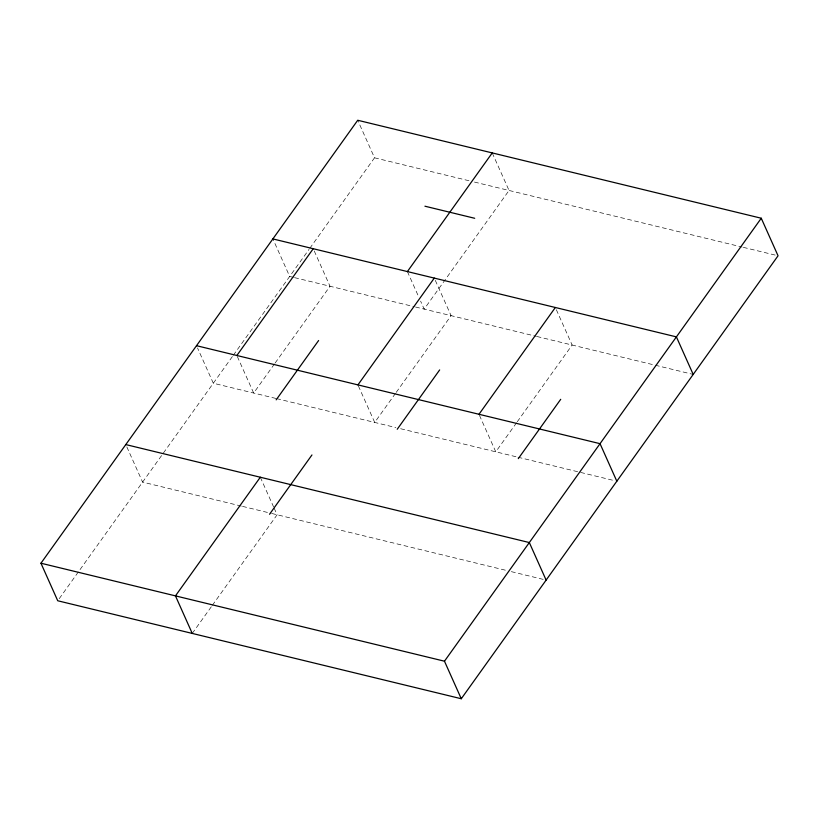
<?xml version="1.0" encoding="UTF-8"?>
<svg xmlns="http://www.w3.org/2000/svg" width="819" height="819" viewBox="0 0 819 819"><rect width="100%" height="100%" fill="white"/><g stroke="black" fill="none" stroke-linecap="round" stroke-linejoin="round"><path stroke-width="0.61" stroke-dasharray="4.09 3.07" d="M59.234 598.679L232.586 356.285M233.323 355.251L309.029 249.396M309.777 248.352L374.529 157.801L357.729 120.26M274.416 364.005L253.665 393.038L236.865 355.497M275.164 362.971L330.026 286.251L314.25 250.983M192.25 633.425L211.609 606.357M212.346 605.323L277.109 514.772L274.048 507.944M395.475 393.396L374.713 422.43L357.923 384.889M396.222 392.362L451.085 315.643L434.285 278.102M516.533 422.799L495.771 451.822L478.982 414.281M517.27 421.754L572.143 345.034L555.855 308.63M374.529 157.801L469.543 180.876M474.488 182.074L742.096 247.051M743.335 247.348L775.573 255.18M293.376 277.354L289.68 276.453L272.881 238.913M294.564 277.641L414.312 306.716M415.54 307.012L536.322 336.343M536.998 336.507L693.202 374.426M275.89 398.433L213.309 383.241L197.533 347.973M276.627 398.618L395.823 427.559M400.655 428.726L517.506 457.094M518.007 457.217L614.363 480.62M241.318 506.081L142.598 482.115L125.798 444.574M242.557 506.388L270.935 513.278M271.724 513.462L506.449 570.454M511.353 571.652L546.119 580.087M492.239 152.918L509.039 190.469L424.181 309.111L420.618 301.146M407.391 271.57L418.581 296.601M260.309 477.231L273.546 506.807"/><path stroke-width="1.23" d="M40.95 563.216L357.729 120.26L761.26 218.233L778.05 255.784L461.271 698.74L57.739 600.767L40.95 563.216L444.471 661.199L461.271 698.74M236.865 355.497L313.237 248.71M276.177 399.846L318.611 340.53M260.309 477.231L175.461 595.874L192.25 633.425M407.391 271.57L492.239 152.918M357.923 384.889L434.285 278.102M269.533 514.281L311.957 454.954M397.235 429.248L439.66 369.922M478.982 414.281L555.343 307.494M518.294 458.64L560.718 399.314M444.471 661.199L761.26 218.233M424.928 206.204L474.703 218.284M272.881 238.913L676.402 336.885L693.202 374.426M196.509 345.69L600.04 443.673L616.83 481.214M125.798 444.574L529.32 542.547L546.119 580.087"/></g></svg>
